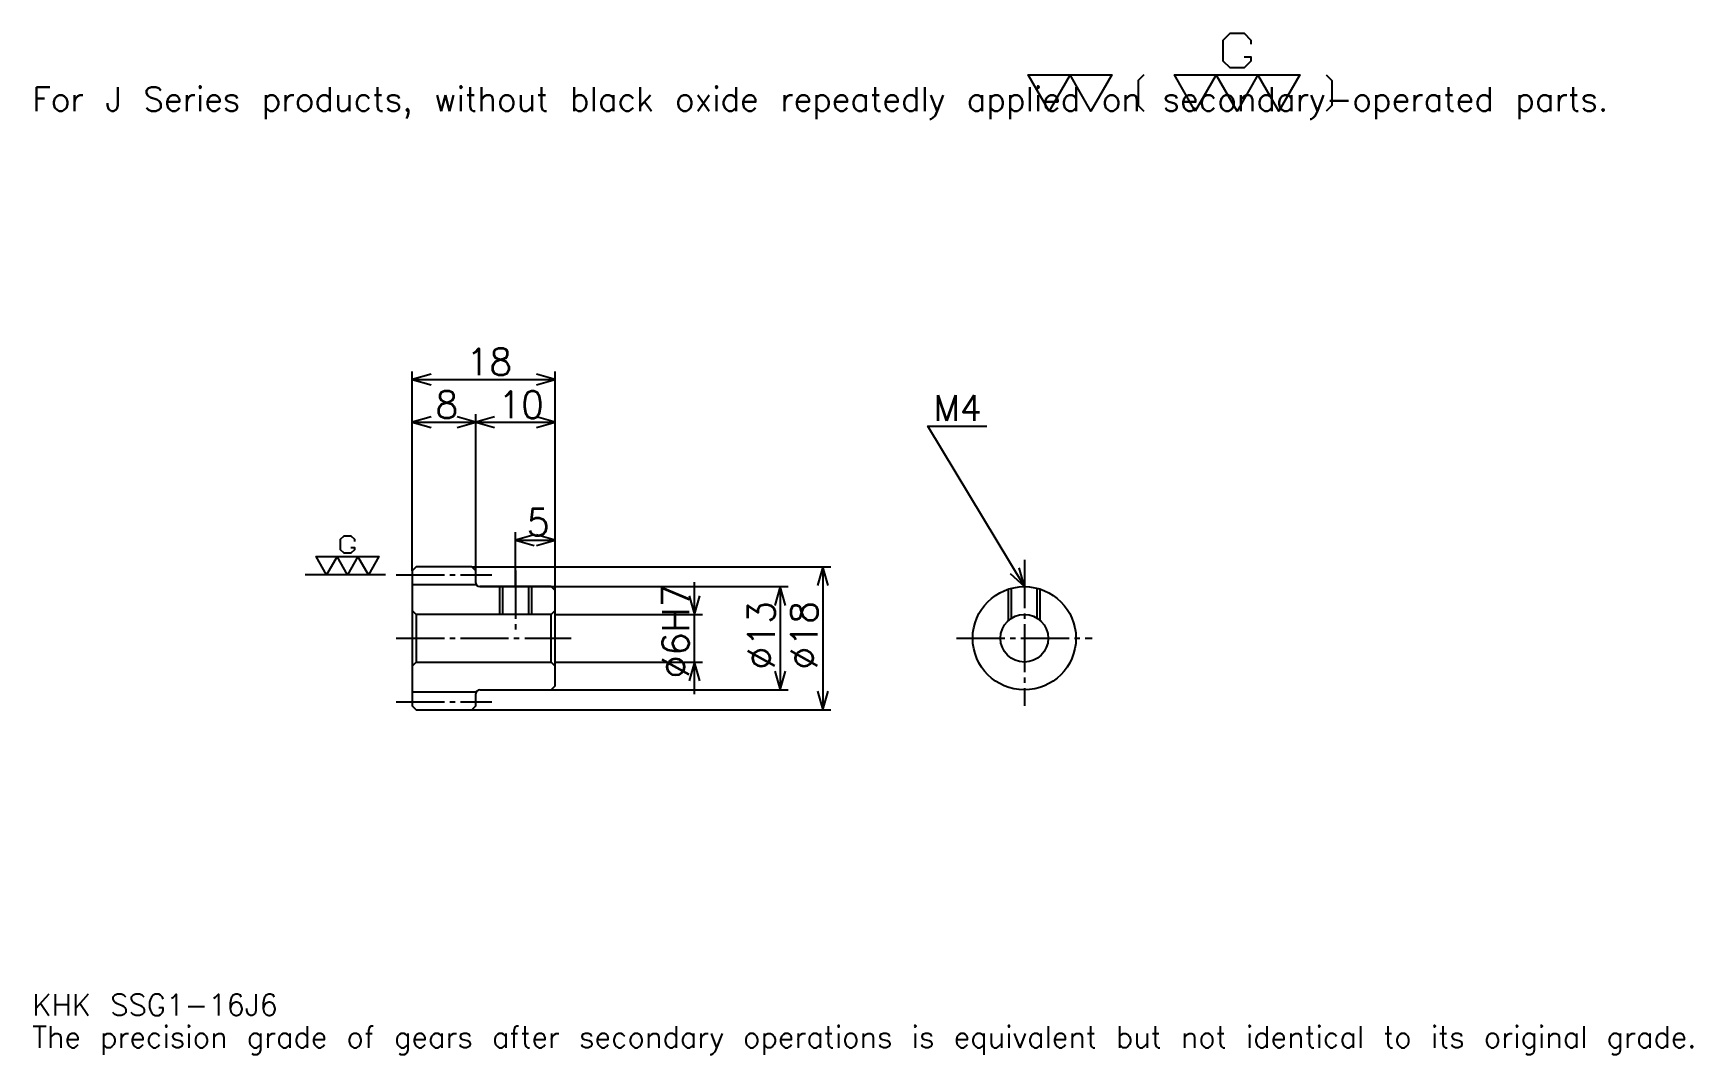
# Model space of a CAD drawing. Extents: x 7 to 216, y 2 to 131.
import ezdxf

# ---------------------------------------------------------------- set-up
doc = ezdxf.new("R2010")
doc.units = 0
doc.linetypes.add('DASHDOT', pattern=[8.086956, 6.065217, -0.673913, 0.673913, -0.673913])
doc.layers.get('0').update_dxf_attribs({"linetype": 'CONTINUOUS'})
doc.layers.add('DASHDOT', color=6, linetype='DASHDOT')
doc.styles.add('KANJI', font='TXT', dxfattribs={"bigfont": 'BIGFONT'})

msp = doc.modelspace()

# ---------------------------------------------------------------- linework, layer by layer
at = {"color": 5}
for p, q in [((54.586952, 63.923912), (54.586952, 88.521736)), ((72.586952, 63.923912), (72.586952, 88.521736)), ((54.586952, 87.510864), (72.586952, 87.510864)), ((54.586952, 82.119568), (62.586952, 82.119568)), ((62.586952, 63.923912), (62.586952, 83.130432)), ((62.586952, 82.119568), (72.586952, 82.119568)), ((67.586952, 63.923912), (67.586952, 68.304344)), ((67.586952, 67.29348), (72.586952, 67.29348)), ((54.586952, 63.423912), (54.586952, 63.923912)), ((62.086952, 63.923912), (72.586952, 63.923912)), ((62.586952, 63.423912), (62.586952, 63.923912)), ((67.586952, 61.423912), (67.586952, 63.923912)), ((72.586952, 63.923912), (107.293472, 63.923912)), ((72.586952, 60.923912), (72.586952, 63.923912)), ((106.282608, 63.923912), (106.282608, 45.923912)), ((63.086952, 61.423912), (72.586952, 61.423912)), ((72.586952, 61.423912), (101.902168, 61.423912)), ((90.108688, 47.880432), (90.108688, 61.967392)), ((100.891296, 61.423912), (100.891296, 48.423912)), ((72.586952, 57.923912), (91.11956, 57.923912)), ((72.586952, 51.923912), (91.11956, 51.923912)), ((63.086952, 48.423912), (72.586952, 48.423912)), ((72.586952, 48.423912), (101.902168, 48.423912)), ((62.086952, 45.923912), (72.586952, 45.923912)), ((72.586952, 45.923912), (107.293472, 45.923912))]:
    msp.add_line(p, q, dxfattribs=at)
at = {"color": 7}
msp.add_line((51.217388, 62.923912), (41.108692, 62.923912), dxfattribs=at)
at = {"color": 4}
for p, q in [((54.586952, 61.673912), (62.586952, 61.673912)), ((55.086952, 57.923912), (55.086952, 51.923912)), ((72.086952, 57.923912), (72.586952, 58.423912)), ((72.086952, 51.923912), (72.586952, 51.423912)), ((54.586952, 48.173912), (62.586952, 48.173912))]:
    msp.add_line(p, q, dxfattribs=at)
at = {"color": 7}
for points in [[(159.313049, 128.137817), (160.189133, 128.137817), (160.189133, 127.612167), (159.313049, 126.736084), (157.560867, 126.736084), (156.684784, 127.612167), (156.684784, 130.240433), (157.560867, 131.116516), (159.313049, 131.116516), (160.189133, 130.240433), (160.189133, 129.714783)], [(134.782608, 121.304344), (132.154343, 125.860001), (142.667389, 125.860001), (140.039124, 121.304344), (137.410873, 125.860001), (134.782608, 121.304344)], [(146.697388, 125.860001), (145.996521, 125.159126), (145.996521, 122.005211), (146.697388, 121.304344)], [(153.180435, 121.304344), (150.55217, 125.860001), (166.321732, 125.860001), (163.693481, 121.304344), (161.065216, 125.860001), (158.436951, 121.304344), (155.808701, 125.860001), (153.180435, 121.304344)], [(169.650864, 125.860001), (170.351746, 125.159126), (170.351746, 122.005211), (169.650864, 121.304344)], [(46.870647, 66.340652), (47.308693, 66.340652), (47.308693, 66.077827), (46.870647, 65.639786), (45.99456, 65.639786), (45.556519, 66.077827), (45.556519, 67.391953), (45.99456, 67.830002), (46.870647, 67.830002), (47.308693, 67.391953), (47.308693, 67.129128)], [(43.804344, 62.923912), (42.490211, 65.201736), (50.374996, 65.201736), (49.060867, 62.923912), (47.746735, 65.201736), (46.432602, 62.923912), (45.118473, 65.201736), (43.804344, 62.923912)]]:
    msp.add_lwpolyline(points, dxfattribs=at)
at = {"color": 5}
for points in [[(56.945648, 88.184784), (54.586952, 87.510864), (56.945648, 86.836952)], [(70.228256, 86.836952), (72.586952, 87.510864), (70.228256, 88.184784)], [(56.945648, 82.79348), (54.586952, 82.119568), (56.945648, 81.445648)], [(60.228256, 81.445648), (62.586952, 82.119568), (60.228256, 82.79348)], [(64.945648, 82.79348), (62.586952, 82.119568), (64.945648, 81.445648)], [(70.228256, 81.445648), (72.586952, 82.119568), (70.228256, 82.79348)], [(131.652161, 61.423912), (119.521736, 81.641304), (126.934776, 81.641304)], [(69.945648, 67.967392), (67.586952, 67.29348), (69.945648, 66.619568)], [(70.228256, 66.619568), (72.586952, 67.29348), (70.228256, 67.967392)], [(106.956512, 61.565216), (106.282608, 63.923912), (105.608688, 61.565216)], [(129.860748, 63.099751), (131.652161, 61.423912), (131.01651, 63.793201)], [(101.565216, 59.065216), (100.891296, 61.423912), (100.217392, 59.065216)], [(89.434784, 60.282608), (90.108688, 57.923912), (90.782608, 60.282608)], [(90.782608, 49.565216), (90.108688, 51.923912), (89.434784, 49.565216)], [(100.217392, 50.782608), (100.891296, 48.423912), (101.565216, 50.782608)], [(105.608688, 48.282608), (106.282608, 45.923912), (106.956512, 48.282608)]]:
    msp.add_lwpolyline(points, dxfattribs=at)
at = {"color": 4}
for points in [[(62.586952, 61.923912), (62.586952, 63.423912), (62.086952, 63.923912), (55.086952, 63.923912), (54.586952, 63.423912), (54.586952, 51.423912)], [(63.086952, 48.423912), (72.086952, 48.423912), (72.586952, 48.923912), (72.586952, 60.923912), (72.086952, 61.423912), (63.086952, 61.423912)], [(65.586952, 61.423912), (65.586952, 57.923912)], [(65.966949, 61.423912), (65.966949, 57.923912)], [(69.206955, 61.423912), (69.206955, 57.923912)], [(69.586952, 61.423912), (69.586952, 57.923912)], [(129.652161, 57.159981), (129.652161, 61.10857)], [(130.032166, 57.448906), (130.032166, 61.2188)], [(133.272171, 57.448906), (133.272171, 61.2188)], [(133.652161, 57.159981), (133.652161, 61.10857)], [(54.586952, 51.423912), (55.086952, 51.923912), (72.086952, 51.923912), (72.086952, 57.923912), (55.086952, 57.923912), (54.586952, 58.423912)], [(54.586952, 51.423912), (54.586952, 46.423912), (55.086952, 45.923912), (62.086952, 45.923912), (62.586952, 46.423912), (62.586952, 47.923912)]]:
    msp.add_lwpolyline(points, dxfattribs=at)
for radius in [6.5, 3]:
    msp.add_circle((131.652161, 54.923912), radius, dxfattribs=at)
for centre, start, end in [((63.086952, 61.923912), 180, 270), ((63.086952, 47.923912), 90, 180)]:
    msp.add_arc(centre, 0.5, start, end, dxfattribs=at)
at = {"layer": 'DASHDOT', "color": 7}
for p, q in [((131.652161, 64.79348), (131.652161, 46.402172)), ((52.565212, 62.923912), (64.608688, 62.923912)), ((52.565212, 54.923912), (74.608688, 54.923912)), ((123.130432, 54.923912), (140.17392, 54.923912)), ((52.565212, 46.923912), (64.608688, 46.923912))]:
    msp.add_line(p, q, dxfattribs=at)
msp.add_lwpolyline([(67.586952, 63.445652), (67.586952, 55.902172)], dxfattribs=at)

# ---------------------------------------------------------------- texts
at = {"color": 7, "style": 'KANJI'}
for s, height, p in [('For J Series products, without black oxide repeatedly applied on secondary-operated parts.', 3.032609, (6.73913, 121.304344)), ('18', 3.369565, (61.396736, 88.050003)), ('8', 3.369565, (57.491844, 82.658691)), ('10', 3.369565, (65.396736, 82.658691)), ('M4', 3.234783, (120.195648, 82.315216)), ('5', 3.369565, (68.991844, 67.832611)), ('KHK SSG1-16J6', 2.695652, (6.73913, 7.413043)), ('The precision grade of gears after secondary operations is equivalent but not identical to its original grade.', 2.695652, (6.73913, 3.369565))]:
    msp.add_text(s, height=height, dxfattribs=at).set_placement(p)
for s, p in [('%%c6H7', (89.434784, 49.869564)), ('%%c13', (100.217392, 50.964672)), ('%%c18', (105.608688, 50.964672))]:
    msp.add_text(s, height=3.369565, rotation=90, dxfattribs=at).set_placement(p)

doc.saveas('drawing.dxf')
